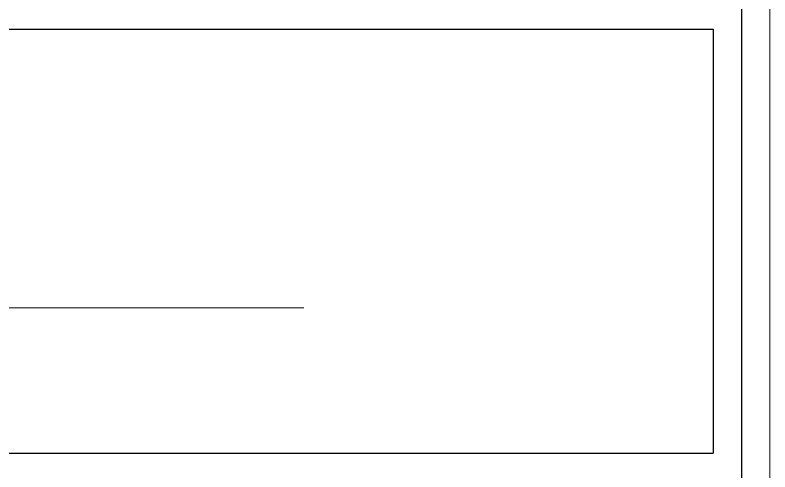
# Model space of a CAD drawing. Header units: millimetres. Extents: x 103208 to 171806, y -164 to 10038.
# Drawn here: x 143071.99 to 143078.66, y 4369.65 to 4373.69 of the extents above; entities that cross this region are included whole.
import ezdxf

# ---------------------------------------------------------------- set-up
doc = ezdxf.new("R2010")
doc.units = ezdxf.units.MM
doc.layers.add('PN010', color=1, linetype='Continuous')
doc.layers.add('Portas - Janelas', color=2, linetype='Continuous', lineweight=20)

msp = doc.modelspace()

# ---------------------------------------------------------------- linework, layer by layer
at = {"layer": 'PN010'}
for p, q in [((143078.41138, 4393.81797), (143078.41138, 4365.61797)), ((143061.66138, 4373.56797), (143078.16138, 4373.56797)), ((143078.16138, 4373.56797), (143078.16138, 4369.81797)), ((143061.66138, 4369.81797), (143078.16138, 4369.81797))]:
    msp.add_line(p, q, dxfattribs=at)
at = {"layer": 'Portas - Janelas'}
for p, q in [((143078.66138, 4394.06797), (143078.66138, 4365.36797)), ((143064.69979, 4371.10324), (143074.54203, 4371.10324))]:
    msp.add_line(p, q, dxfattribs=at)

doc.saveas('drawing.dxf')
